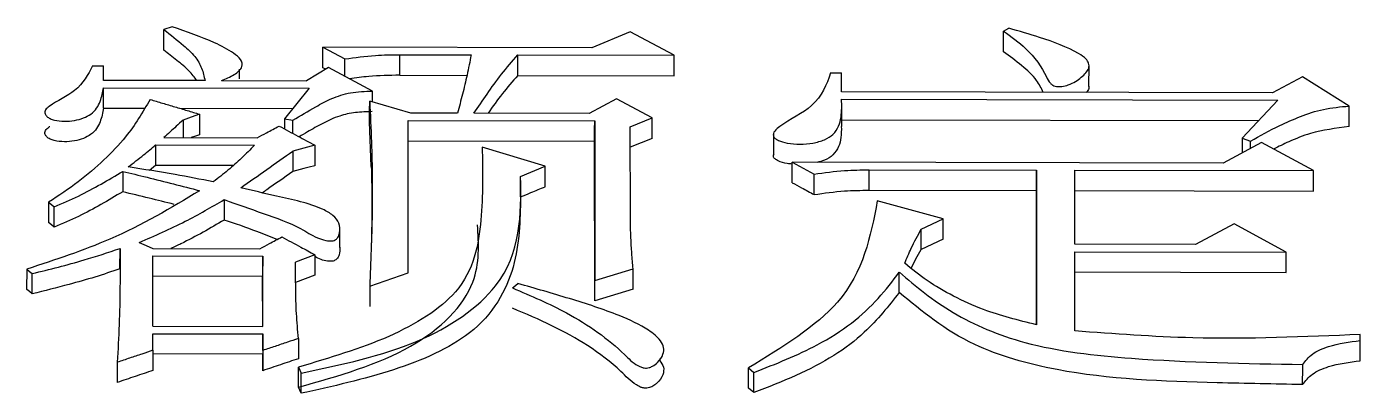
# Model space of a CAD drawing. Header units: millimetres. Extents: x 2462 to 4142, y 835 to 2023.
# Drawn here: x 2894.43 to 2899.69, y 1806.91 to 1808.36 of the extents above; entities that cross this region are included whole.
import ezdxf

# ---------------------------------------------------------------- set-up
doc = ezdxf.new("R2010")
doc.units = ezdxf.units.MM

msp = doc.modelspace()

# ---------------------------------------------------------------- linework, layer by layer
at = {"color": 7, "linetype": 'Continuous', "lineweight": 25}
for p, q in [((2894.9705, 1808.2641), (2894.9707, 1808.3453)), ((2895.0032, 1808.3566), (2894.9707, 1808.3453)), ((2898.2808, 1808.3392), (2898.3024, 1808.3505)), ((2896.8097, 1808.3362), (2896.6582, 1808.2735)), ((2896.9828, 1808.2442), (2896.8097, 1808.3362)), ((2895.5979, 1808.1943), (2895.5982, 1808.2754)), ((2895.5982, 1808.2754), (2895.6847, 1808.2294)), ((2896.6582, 1808.2735), (2895.5982, 1808.2754)), ((2895.9008, 1808.1652), (2895.9011, 1808.2462)), ((2895.9011, 1808.2462), (2896.1823, 1808.2457)), ((2896.3659, 1808.1643), (2896.3662, 1808.2453)), ((2896.3662, 1808.2453), (2896.9828, 1808.2442)), ((2894.6895, 1808.2025), (2894.7328, 1808.2025)), ((2894.7328, 1808.145), (2894.7328, 1808.2025)), ((2895.2687, 1808.1513), (2895.2689, 1808.1895)), ((2895.269, 1808.2309), (2895.269, 1808.2323)), ((2895.6198, 1808.1951), (2895.5333, 1808.1435)), ((2895.6089, 1808.1885), (2895.5979, 1808.1943)), ((2895.793, 1808.1027), (2895.6198, 1808.1951)), ((2895.6845, 1808.1606), (2895.6847, 1808.2294)), ((2898.6178, 1808.1214), (2898.6181, 1808.2032)), ((2895.1331, 1808.1442), (2894.7328, 1808.145)), ((2895.198, 1808.1441), (2895.5333, 1808.1435)), ((2895.9008, 1808.1652), (2896.1659, 1808.1647)), ((2896.3659, 1808.1643), (2896.9825, 1808.1632)), ((2897.5994, 1808.1742), (2897.6427, 1808.1741)), ((2897.6427, 1808.0993), (2897.6427, 1808.1741)), ((2899.46, 1808.1592), (2899.341, 1808.0961)), ((2899.6439, 1808.0437), (2899.46, 1808.1592)), ((2894.7326, 1808.0353), (2894.7329, 1808.1162)), ((2894.7329, 1808.1162), (2895.5442, 1808.1147)), ((2895.5442, 1808.1147), (2895.4469, 1807.9937)), ((2895.7928, 1808.0593), (2895.793, 1808.1027)), ((2899.341, 1808.0961), (2897.6427, 1808.0993)), ((2894.7326, 1808.0353), (2894.8939, 1808.035)), ((2895.0342, 1808.0348), (2895.4792, 1808.0339)), ((2895.9444, 1808.0159), (2895.7822, 1808.0624)), ((2896.7557, 1808.0721), (2896.6476, 1808.0146)), ((2896.8964, 1807.9968), (2896.7557, 1808.0721)), ((2897.6427, 1808.0705), (2899.3627, 1808.0673)), ((2897.6437, 1807.9629), (2897.6439, 1808.0437)), ((2899.3627, 1808.0673), (2899.2221, 1807.9173)), ((2899.6437, 1807.9629), (2899.644, 1808.0437)), ((2895.0466, 1807.9887), (2895.0464, 1807.9192)), ((2895.4469, 1807.9937), (2895.4467, 1807.9533)), ((2895.4469, 1807.9937), (2895.4793, 1807.9879)), ((2895.4792, 1807.9359), (2895.4793, 1807.9879)), ((2895.7886, 1807.8049), (2895.7819, 1807.9816)), ((2895.9336, 1807.987), (2896.6692, 1807.9857)), ((2895.9339, 1807.3863), (2895.9336, 1807.987)), ((2896.1283, 1808.0156), (2895.9444, 1808.0159)), ((2896.6476, 1808.0146), (2896.1932, 1808.0155)), ((2896.6692, 1807.9857), (2896.6695, 1807.3556)), ((2896.8098, 1807.9623), (2896.8964, 1807.9968)), ((2897.6437, 1807.9896), (2899.2871, 1807.9866)), ((2896.81, 1807.6076), (2896.8098, 1807.9623)), ((2897.374, 1807.9352), (2897.3737, 1807.8546)), ((2894.9385, 1807.8905), (2895.3279, 1807.8898)), ((2894.9709, 1807.9194), (2895.3387, 1807.9187)), ((2895.9334, 1807.9063), (2896.669, 1807.905)), ((2896.4746, 1807.8064), (2896.2258, 1807.8823)), ((2896.6692, 1807.2757), (2896.669, 1807.905)), ((2896.8961, 1807.9161), (2896.8096, 1807.8816)), ((2899.2978, 1807.8998), (2899.1464, 1807.8189)), ((2899.2221, 1807.9173), (2899.2219, 1807.8592)), ((2899.2221, 1807.9173), (2899.2546, 1807.9057)), ((2899.5034, 1807.7891), (2899.2978, 1807.8998)), ((2895.4794, 1807.8663), (2895.4791, 1807.7857)), ((2897.4479, 1807.7415), (2897.4481, 1807.822)), ((2897.4481, 1807.822), (2897.5347, 1807.7753)), ((2899.1464, 1807.8189), (2897.4481, 1807.822)), ((2894.8087, 1807.7862), (2894.8085, 1807.7057)), ((2894.9382, 1807.8099), (2894.9145, 1807.79)), ((2895.2446, 1807.8093), (2894.9382, 1807.8099)), ((2896.3772, 1807.7658), (2896.4746, 1807.8064)), ((2897.5344, 1807.6949), (2897.5347, 1807.7753)), ((2897.7508, 1807.7119), (2897.751, 1807.7924)), ((2897.751, 1807.7924), (2898.4109, 1807.7912)), ((2898.4109, 1807.7912), (2898.4111, 1807.1812)), ((2898.5623, 1807.7909), (2899.5034, 1807.7891)), ((2898.5625, 1807.499), (2898.5623, 1807.7909)), ((2896.377, 1807.6854), (2896.3772, 1807.7658)), ((2894.5167, 1807.6644), (2894.5165, 1807.5841)), ((2897.7508, 1807.7119), (2898.4106, 1807.7107)), ((2898.0432, 1807.5994), (2897.7835, 1807.67)), ((2898.4109, 1807.1812), (2898.4106, 1807.7107)), ((2898.5621, 1807.7104), (2899.5032, 1807.7087)), ((2894.5381, 1807.5666), (2894.5384, 1807.6468)), ((2895.6644, 1807.4867), (2895.6647, 1807.5678)), ((2897.9564, 1807.4785), (2897.9567, 1807.5587)), ((2897.9567, 1807.5587), (2898.0432, 1807.5994)), ((2899.1898, 1807.5798), (2899.0384, 1807.4981)), ((2899.3954, 1807.4681), (2899.1898, 1807.5798)), ((2898.0429, 1807.5192), (2897.9564, 1807.4785)), ((2894.7978, 1807.4024), (2894.7981, 1807.4825)), ((2894.9279, 1807.4822), (2895.3497, 1807.4814)), ((2894.9279, 1807.4529), (2895.3606, 1807.4521)), ((2894.928, 1807.1758), (2894.9279, 1807.4529)), ((2895.3606, 1807.4521), (2895.3603, 1807.372)), ((2895.3607, 1807.175), (2895.3606, 1807.4521)), ((2899.0384, 1807.4981), (2898.5625, 1807.499)), ((2898.5625, 1807.4696), (2899.3954, 1807.4681)), ((2898.5626, 1807.1572), (2898.5625, 1807.4696)), ((2894.4303, 1807.4009), (2894.43, 1807.321)), ((2896.6695, 1807.3556), (2896.8209, 1807.4023)), ((2894.4517, 1807.3033), (2894.4519, 1807.3832)), ((2895.3603, 1807.372), (2894.9276, 1807.3728)), ((2895.3604, 1807.175), (2895.3603, 1807.372)), ((2895.7825, 1807.3336), (2895.9339, 1807.3863)), ((2896.6692, 1807.2757), (2896.6695, 1807.3556)), ((2897.87, 1807.3087), (2897.8702, 1807.3887)), ((2898.5622, 1807.3896), (2899.3952, 1807.388)), ((2896.8207, 1807.3224), (2896.6692, 1807.2757)), ((2894.928, 1807.1758), (2895.3607, 1807.175)), ((2894.928, 1807.1461), (2895.3607, 1807.1453)), ((2894.928, 1807.0809), (2894.928, 1807.1461)), ((2895.3607, 1807.1453), (2895.3604, 1807.0657)), ((2895.3607, 1807.0801), (2895.3607, 1807.1453)), ((2899.6876, 1807.1196), (2899.6876, 1807.1433)), ((2895.5013, 1807.1273), (2895.5011, 1807.0477)), ((2896.9272, 1807.1193), (2896.9272, 1807.1201)), ((2899.6874, 1807.04), (2899.6876, 1807.1196)), ((2894.928, 1807.0809), (2894.9278, 1807.0014)), ((2895.3604, 1807.0657), (2894.928, 1807.0665)), ((2895.3605, 1807.0006), (2895.3604, 1807.0657)), ((2896.9269, 1807.0396), (2896.9269, 1807.0483)), ((2895.5014, 1807.0145), (2895.5122, 1806.9907)), ((2897.2751, 1806.9318), (2897.2754, 1807.0113)), ((2897.2754, 1807.0112), (2897.297, 1806.9933)), ((2895.5119, 1806.9113), (2895.5011, 1806.9351)), ((2897.2968, 1806.9139), (2897.2752, 1806.9318))]:
    msp.add_line(p, q, dxfattribs=at)
at = {"color": 7, "linetype": 'Continuous', "lineweight": 25, "flags": 128}
for points in [[(2898.2806, 1808.258), (2898.2807, 1808.2864), (2898.2807, 1808.3128), (2898.2808, 1808.3392)], [(2896.9825, 1808.1632), (2896.9827, 1808.2085), (2896.9828, 1808.2442)], [(2895.7819, 1807.9816), (2895.782, 1808.0268), (2895.7822, 1808.0624)], [(2895.1115, 1808.0117), (2895.0791, 1808.0002), (2895.0466, 1807.9887)], [(2895.1115, 1808.0117), (2895.1114, 1807.9665), (2895.1113, 1807.9309)], [(2896.669, 1807.905), (2896.6691, 1807.9502), (2896.6692, 1807.9857)], [(2896.8961, 1807.9161), (2896.8963, 1807.9613), (2896.8964, 1807.9968)], [(2895.1113, 1807.9309), (2895.095, 1807.9252), (2895.0788, 1807.9195), (2895.0781, 1807.9192)], [(2894.9385, 1807.8905), (2894.9384, 1807.8453), (2894.9382, 1807.8099)], [(2895.5659, 1807.8893), (2895.5226, 1807.8778), (2895.4794, 1807.8663)], [(2895.5659, 1807.8893), (2895.5658, 1807.8442), (2895.5656, 1807.8087)], [(2899.2545, 1807.8766), (2899.2545, 1807.8806), (2899.2546, 1807.9057)], [(2895.5656, 1807.8087), (2895.544, 1807.803), (2895.5224, 1807.7972), (2895.4791, 1807.7857)], [(2896.4743, 1807.7259), (2896.4745, 1807.771), (2896.4746, 1807.8064)], [(2898.4106, 1807.7107), (2898.4108, 1807.7558), (2898.4109, 1807.7912)], [(2899.5032, 1807.7087), (2899.5033, 1807.7537), (2899.5034, 1807.7891)], [(2894.5167, 1807.6644), (2894.5275, 1807.6556), (2894.5384, 1807.6468)], [(2895.2091, 1807.6748), (2895.209, 1807.6391), (2895.2089, 1807.6168), (2895.2088, 1807.5945)], [(2894.5381, 1807.5666), (2894.5273, 1807.5753), (2894.5165, 1807.5841)], [(2898.0429, 1807.5192), (2898.0431, 1807.5642), (2898.0432, 1807.5994)], [(2894.8738, 1807.5058), (2894.9008, 1807.494), (2894.9279, 1807.4822)], [(2895.5661, 1807.4576), (2895.5282, 1807.4429), (2895.4904, 1807.4283)], [(2895.5661, 1807.4576), (2895.566, 1807.4127), (2895.5658, 1807.3775)], [(2899.3952, 1807.388), (2899.3953, 1807.4329), (2899.3954, 1807.4681)], [(2894.4303, 1807.4009), (2894.4411, 1807.392), (2894.4519, 1807.3832)], [(2896.8207, 1807.3224), (2896.8208, 1807.3672), (2896.8209, 1807.4023)], [(2895.5658, 1807.3775), (2895.528, 1807.3629), (2895.4901, 1807.3483)], [(2894.4517, 1807.3033), (2894.4409, 1807.3121), (2894.4301, 1807.3209)], [(2895.7825, 1807.3336), (2895.7824, 1807.2889), (2895.7822, 1807.2538)], [(2896.345, 1807.3267), (2896.3505, 1807.3312), (2896.3585, 1807.3377), (2896.3666, 1807.3443)], [(2894.7874, 1807.0337), (2894.7873, 1806.9892), (2894.7872, 1806.9542)], [(2895.3607, 1807.0801), (2895.3606, 1807.0356), (2895.3605, 1807.0006)], [(2895.5011, 1806.9351), (2895.5012, 1806.9673), (2895.5013, 1806.9909), (2895.5014, 1807.0145)], [(2895.5119, 1806.9113), (2895.512, 1806.9436), (2895.5121, 1806.9671), (2895.5122, 1806.9907)], [(2897.2968, 1806.9139), (2897.2969, 1806.9429), (2897.297, 1806.9681), (2897.297, 1806.9933)], [(2899.4602, 1806.9455), (2899.4603, 1806.9678), (2899.4604, 1806.9901), (2899.4605, 1807.025)]]:
    msp.add_lwpolyline(points, dxfattribs=at)
at = {"color": 7, "linetype": 'Continuous', "lineweight": 25}
for points, knots in [([(2894.9707, 1808.3453), (2894.9972, 1808.3245), (2895.0407, 1808.2904), (2895.0953, 1808.2404), (2895.1222, 1808.193), (2895.1295, 1808.1605), (2895.1331, 1808.1442)], [0, 0, 0, 0, 0.34464, 0.565757, 0.783533, 1, 1, 1, 1]), ([(2895.198, 1808.1441), (2895.2153, 1808.1513), (2895.2494, 1808.1655), (2895.2839, 1808.1956), (2895.2767, 1808.2287), (2895.2362, 1808.2609), (2895.1474, 1808.3066), (2895.0605, 1808.3367), (2895.0032, 1808.3566)], [0, 0, 0, 0, 0.121784, 0.238894, 0.329995, 0.425945, 0.621085, 1, 1, 1, 1]), ([(2898.2808, 1808.3392), (2898.3115, 1808.3171), (2898.3862, 1808.2633), (2898.4369, 1808.19), (2898.4596, 1808.1383), (2898.4735, 1808.1265), (2898.4839, 1808.122), (2898.4964, 1808.1202), (2898.5147, 1808.1212), (2898.54, 1808.1272), (2898.5742, 1808.145), (2898.6011, 1808.1678), (2898.6191, 1808.1927), (2898.6183, 1808.2122), (2898.6057, 1808.233), (2898.5458, 1808.2723), (2898.4391, 1808.3103), (2898.343, 1808.3386), (2898.3024, 1808.3505)], [0, 0, 0, 0, 0.137525, 0.335447, 0.378025, 0.3933, 0.403602, 0.413937, 0.429101, 0.455132, 0.490172, 0.557555, 0.588524, 0.619673, 0.649408, 0.693614, 0.870956, 1, 1, 1, 1]), ([(2895.101, 1808.1443), (2895.0913, 1808.1571), (2895.0699, 1808.1853), (2895.0219, 1808.2238), (2894.9876, 1808.2507), (2894.9705, 1808.2641)], [0, 0, 0, 0, 0.293977, 0.646298, 1, 1, 1, 1]), ([(2895.6847, 1808.2294), (2895.7245, 1808.235), (2895.7956, 1808.2451), (2895.8688, 1808.2459), (2895.9011, 1808.2462)], [0, 0, 0, 0, 0.558835, 1, 1, 1, 1]), ([(2896.1823, 1808.2457), (2896.1771, 1808.219), (2896.1671, 1808.1673), (2896.1485, 1808.0906), (2896.1351, 1808.0406), (2896.1283, 1808.0156)], [0, 0, 0, 0, 0.347753, 0.673826, 1, 1, 1, 1]), ([(2896.1932, 1808.0155), (2896.2103, 1808.0406), (2896.2453, 1808.0921), (2896.3005, 1808.1695), (2896.3443, 1808.22), (2896.3662, 1808.2453)], [0, 0, 0, 0, 0.32194, 0.6606, 1, 1, 1, 1]), ([(2898.4378, 1808.0978), (2898.4301, 1808.1136), (2898.4117, 1808.1514), (2898.3535, 1808.2043), (2898.305, 1808.24), (2898.2806, 1808.258)], [0, 0, 0, 0, 0.263498, 0.628443, 1, 1, 1, 1]), ([(2894.6895, 1808.2025), (2894.6718, 1808.1677), (2894.6397, 1808.1045), (2894.5432, 1808.0615), (2894.5018, 1808.0294), (2894.501, 1808.0141), (2894.5093, 1808.0024), (2894.5219, 1807.9938), (2894.5451, 1807.986), (2894.5787, 1807.9826), (2894.6188, 1807.9858), (2894.6545, 1807.9959), (2894.6978, 1808.0186), (2894.7232, 1808.0622), (2894.7296, 1808.0982), (2894.7329, 1808.1162)], [0, 0, 0, 0, 0.230991, 0.417984, 0.453958, 0.487906, 0.511162, 0.535138, 0.560231, 0.612084, 0.662769, 0.713245, 0.762331, 0.881446, 1, 1, 1, 1]), ([(2895.9008, 1808.1652), (2895.8597, 1808.1646), (2895.7928, 1808.1638), (2895.7279, 1808.1544), (2895.7029, 1808.1507)], [0, 0, 0, 0, 0.614176, 1, 1, 1, 1]), ([(2896.3659, 1808.1643), (2896.3452, 1808.1406), (2896.3026, 1808.092), (2896.267, 1808.0413), (2896.2487, 1808.0154)], [0, 0, 0, 0, 0.487895, 1, 1, 1, 1]), ([(2897.5994, 1808.1742), (2897.583, 1808.1282), (2897.5533, 1808.0451), (2897.4287, 1807.9874), (2897.3773, 1807.9466), (2897.3703, 1807.9283), (2897.38, 1807.9154), (2897.3982, 1807.9051), (2897.4314, 1807.8955), (2897.4791, 1807.8918), (2897.5299, 1807.8967), (2897.5767, 1807.9091), (2897.6268, 1807.942), (2897.6442, 1808.0005), (2897.6432, 1808.0472), (2897.6427, 1808.0705)], [0, 0, 0, 0, 0.230342, 0.416703, 0.453391, 0.48758, 0.504129, 0.522219, 0.561724, 0.611998, 0.663323, 0.713955, 0.762021, 0.881086, 1, 1, 1, 1]), ([(2895.4793, 1807.9879), (2895.5092, 1808.0057), (2895.5586, 1808.0352), (2895.6305, 1808.0745), (2895.7063, 1808.0997), (2895.7638, 1808.1017), (2895.793, 1808.1027)], [0, 0, 0, 0, 0.334385, 0.5522024, 0.7732715, 1, 1, 1, 1]), ([(2898.6173, 1808.1217), (2898.6172, 1808.1158), (2898.617, 1808.1071), (2898.609, 1808.0998), (2898.6064, 1808.0975)], [0, 0, 0, 0, 0.677229, 1, 1, 1, 1]), ([(2894.7326, 1808.0353), (2894.7294, 1808.0174), (2894.7229, 1807.9814), (2894.6976, 1807.9378), (2894.6543, 1807.9152), (2894.6185, 1807.9051), (2894.5785, 1807.9019), (2894.5449, 1807.9053), (2894.5216, 1807.9131), (2894.5091, 1807.9217), (2894.5008, 1807.9334), (2894.5015, 1807.9486), (2894.5137, 1807.958), (2894.5206, 1807.9628), (2894.5215, 1807.9634)], [0, 0, 0, 0, 0.201848, 0.404686, 0.488317, 0.574344, 0.660748, 0.749139, 0.791902, 0.832744, 0.872347, 0.930144, 0.991413, 1, 1, 1, 1]), ([(2894.9168, 1808.0698), (2894.8873, 1808.0198), (2894.8386, 1807.9372), (2894.7365, 1807.8302), (2894.6354, 1807.7436), (2894.5564, 1807.6909), (2894.5167, 1807.6644)], [0, 0, 0, 0, 0.335399, 0.554927, 0.776461, 1, 1, 1, 1]), ([(2894.9168, 1808.0698), (2894.933, 1808.0649), (2894.9655, 1808.0552), (2895.0141, 1808.0407), (2895.0628, 1808.0262), (2895.0953, 1808.0165), (2895.1115, 1808.0117)], [0, 0, 0, 0, 0.25, 0.5, 0.75, 1, 1, 1, 1]), ([(2895.7822, 1808.0624), (2895.7848, 1808.0089), (2895.792, 1807.8618), (2895.7942, 1807.6193), (2895.7864, 1807.4289), (2895.7825, 1807.3336)], [0, 0, 0, 0, 0.2224698, 0.6110883, 1, 1, 1, 1]), ([(2899.2546, 1807.9057), (2899.2921, 1807.9268), (2899.3542, 1807.9616), (2899.4508, 1808.0031), (2899.5404, 1808.0346), (2899.6093, 1808.0407), (2899.6439, 1808.0437)], [0, 0, 0, 0, 0.334836, 0.553745, 0.775373, 1, 1, 1, 1]), ([(2895.0466, 1807.9887), (2895.0376, 1807.9804), (2895.0205, 1807.9648), (2894.9952, 1807.9417), (2894.979, 1807.9268), (2894.9709, 1807.9194)], [0, 0, 0, 0, 0.357705, 0.678852, 1, 1, 1, 1]), ([(2895.7927, 1808.0218), (2895.7703, 1808.0211), (2895.7259, 1808.0197), (2895.6565, 1808.0051), (2895.5969, 1807.9753), (2895.5452, 1807.947), (2895.5152, 1807.9288), (2895.5044, 1807.9223)], [0, 0, 0, 0, 0.1937884, 0.3850795, 0.6268549, 0.866137, 1, 1, 1, 1]), ([(2895.3387, 1807.9187), (2895.3511, 1807.9253), (2895.3717, 1807.9363), (2895.4005, 1807.9517), (2895.417, 1807.9605), (2895.4252, 1807.9649)], [0, 0, 0, 0, 0.428365, 0.714182, 1, 1, 1, 1]), ([(2895.4252, 1807.9649), (2895.4376, 1807.9582), (2895.4623, 1807.945), (2895.5092, 1807.9198), (2895.5437, 1807.9012), (2895.5659, 1807.8893)], [0, 0, 0, 0, 0.263606, 0.527213, 1, 1, 1, 1]), ([(2897.6416, 1807.9629), (2897.6417, 1807.9484), (2897.6422, 1807.9105), (2897.626, 1807.8619), (2897.5809, 1807.8304), (2897.5553, 1807.8243), (2897.5448, 1807.8218)], [0, 0, 0, 0, 0.26865, 0.702512, 0.877748, 1, 1, 1, 1]), ([(2899.6437, 1807.9629), (2899.5911, 1807.9561), (2899.505, 1807.945), (2899.4113, 1807.9064), (2899.3654, 1807.8838), (2899.3456, 1807.8741)], [0, 0, 0, 0, 0.470332, 0.771029, 1, 1, 1, 1]), ([(2894.8304, 1807.8036), (2894.8406, 1807.8114), (2894.8611, 1807.8271), (2894.8975, 1807.8559), (2894.9228, 1807.8773), (2894.9385, 1807.8905)], [0, 0, 0, 0, 0.275387, 0.550784, 1, 1, 1, 1]), ([(2895.3279, 1807.8898), (2895.3113, 1807.8725), (2895.2788, 1807.8387), (2895.2245, 1807.7903), (2895.1853, 1807.76), (2895.1657, 1807.7448)], [0, 0, 0, 0, 0.343045, 0.670986, 1, 1, 1, 1]), ([(2896.2258, 1807.8823), (2896.2274, 1807.7873), (2896.2306, 1807.5975), (2896.1788, 1807.3149), (2895.8636, 1807.1214), (2895.6237, 1807.0506), (2895.5014, 1807.0145)], [0, 0, 0, 0, 0.273656, 0.5467643, 0.7688728, 1, 1, 1, 1]), ([(2895.2739, 1807.7213), (2895.3082, 1807.7455), (2895.3767, 1807.7939), (2895.4451, 1807.8422), (2895.4794, 1807.8663)], [0, 0, 0, 0, 0.499922, 1, 1, 1, 1]), ([(2897.4481, 1807.8152), (2897.4415, 1807.8156), (2897.4216, 1807.8168), (2897.3978, 1807.8246), (2897.38, 1807.8348), (2897.3716, 1807.8446), (2897.3747, 1807.8512), (2897.3763, 1807.8546)], [0, 0, 0, 0, 0.178857, 0.534546, 0.69736, 0.846239, 1, 1, 1, 1]), ([(2894.5384, 1807.6468), (2894.5708, 1807.6605), (2894.6357, 1807.688), (2894.7241, 1807.736), (2894.7805, 1807.7694), (2894.8087, 1807.7862)], [0, 0, 0, 0, 0.332402, 0.665753, 1, 1, 1, 1]), ([(2894.8087, 1807.7862), (2894.8407, 1807.7786), (2894.9075, 1807.7626), (2895.0085, 1807.7372), (2895.0773, 1807.719), (2895.1116, 1807.71)], [0, 0, 0, 0, 0.314066, 0.657008, 1, 1, 1, 1]), ([(2895.1657, 1807.7448), (2895.1156, 1807.7548), (2895.005, 1807.7769), (2894.8921, 1807.7941), (2894.8304, 1807.8036)], [0, 0, 0, 0, 0.4532284, 1, 1, 1, 1]), ([(2895.4791, 1807.7857), (2895.4449, 1807.7616), (2895.405, 1807.7336), (2895.3652, 1807.7055), (2895.3596, 1807.7016)], [0, 0, 0, 0, 0.859803, 1, 1, 1, 1]), ([(2895.7886, 1807.8077), (2895.7898, 1807.7557), (2895.7916, 1807.6776), (2895.7902, 1807.5637), (2895.7892, 1807.5178), (2895.7885, 1807.4937), (2895.7885, 1807.493), (2895.7885, 1807.4926)], [0, 0, 0, 0, 0.522325, 0.784803, 0.910335, 0.95162, 1, 1, 1, 1]), ([(2897.5347, 1807.7753), (2897.5744, 1807.781), (2897.6456, 1807.7913), (2897.7188, 1807.792), (2897.751, 1807.7924)], [0, 0, 0, 0, 0.5588348, 1, 1, 1, 1]), ([(2895.2091, 1807.6748), (2895.26, 1807.6567), (2895.3619, 1807.6205), (2895.4923, 1807.5755), (2895.5602, 1807.5293), (2895.6012, 1807.5149), (2895.6217, 1807.5117), (2895.6332, 1807.5116), (2895.6425, 1807.514), (2895.6504, 1807.5184), (2895.6593, 1807.5282), (2895.6667, 1807.5499), (2895.665, 1807.5807), (2895.64, 1807.6138), (2895.5619, 1807.6576), (2895.4296, 1807.6848), (2895.3206, 1807.7104), (2895.2739, 1807.7213)], [0, 0, 0, 0, 0.161579, 0.323324, 0.40434, 0.438668, 0.45011, 0.461656, 0.469309, 0.476933, 0.490584, 0.519382, 0.576919, 0.627894, 0.680324, 0.863019, 1, 1, 1, 1]), ([(2895.5122, 1806.9907), (2895.6715, 1807.0246), (2895.982, 1807.0907), (2896.3818, 1807.3673), (2896.3789, 1807.6157), (2896.3772, 1807.7658)], [0, 0, 0, 0, 0.294377, 0.573566, 1, 1, 1, 1]), ([(2896.377, 1807.6854), (2896.3906, 1807.6911), (2896.4137, 1807.7007), (2896.4461, 1807.7142), (2896.4649, 1807.722), (2896.4743, 1807.7259)], [0, 0, 0, 0, 0.4201359, 0.7100675, 1, 1, 1, 1]), ([(2897.4479, 1807.7415), (2897.4602, 1807.7348), (2897.4809, 1807.7238), (2897.5097, 1807.7082), (2897.5262, 1807.6993), (2897.5344, 1807.6949)], [0, 0, 0, 0, 0.428611, 0.714305, 1, 1, 1, 1]), ([(2895.1116, 1807.71), (2894.9988, 1807.6422), (2894.7956, 1807.5203), (2894.5427, 1807.4377), (2894.4303, 1807.4009)], [0, 0, 0, 0, 0.555355, 1, 1, 1, 1]), ([(2894.8085, 1807.7057), (2894.7802, 1807.6889), (2894.7241, 1807.6554), (2894.6354, 1807.6077), (2894.5706, 1807.5803), (2894.5381, 1807.5666)], [0, 0, 0, 0, 0.335293, 0.666612, 1, 1, 1, 1]), ([(2895.0115, 1807.6559), (2894.9786, 1807.6642), (2894.9112, 1807.6813), (2894.8432, 1807.6975), (2894.8085, 1807.7057)], [0, 0, 0, 0, 0.488807, 1, 1, 1, 1]), ([(2894.8738, 1807.5058), (2894.9045, 1807.5193), (2894.9661, 1807.5463), (2895.0809, 1807.6007), (2895.1587, 1807.6457), (2895.209, 1807.6748)], [0, 0, 0, 0, 0.260626, 0.5213, 1, 1, 1, 1]), ([(2896.377, 1807.6854), (2896.3753, 1807.5935), (2896.372, 1807.4095), (2896.2276, 1807.1461), (2895.8794, 1806.9926), (2895.6357, 1806.9387), (2895.5119, 1806.9113)], [0, 0, 0, 0, 0.271412, 0.543735, 0.768302, 1, 1, 1, 1]), ([(2897.7835, 1807.67), (2897.7565, 1807.5298), (2897.7076, 1807.2757), (2897.4091, 1807.0931), (2897.2754, 1807.0113)], [0, 0, 0, 0, 0.551895, 1, 1, 1, 1]), ([(2897.5344, 1807.6949), (2897.5742, 1807.7006), (2897.6453, 1807.7108), (2897.7185, 1807.7116), (2897.7508, 1807.7119)], [0, 0, 0, 0, 0.558823, 1, 1, 1, 1]), ([(2895.2088, 1807.5945), (2895.1536, 1807.5622), (2895.0861, 1807.5228), (2895.0114, 1807.4883), (2894.9979, 1807.4821)], [0, 0, 0, 0, 0.818646, 1, 1, 1, 1]), ([(2895.4174, 1807.518), (2895.391, 1807.5285), (2895.3232, 1807.5557), (2895.2522, 1807.5798), (2895.2088, 1807.5945)], [0, 0, 0, 0, 0.38851, 1, 1, 1, 1]), ([(2895.5011, 1806.9351), (2895.6594, 1806.9802), (2895.9665, 1807.0677), (2896.2229, 1807.3262), (2896.2119, 1807.4998), (2896.2071, 1807.5759)], [0, 0, 0, 0, 0.374122, 0.725878, 1, 1, 1, 1]), ([(2896.8209, 1807.4023), (2896.8191, 1807.4225), (2896.8154, 1807.4629), (2896.8113, 1807.5313), (2896.8105, 1807.5795), (2896.81, 1807.6076)], [0, 0, 0, 0, 0.294545, 0.589103, 1, 1, 1, 1]), ([(2897.8918, 1807.4239), (2897.8998, 1807.4439), (2897.9129, 1807.4767), (2897.9362, 1807.5213), (2897.9499, 1807.5462), (2897.9567, 1807.5587)], [0, 0, 0, 0, 0.438753, 0.719321, 1, 1, 1, 1]), ([(2895.3497, 1807.4814), (2895.3621, 1807.4881), (2895.3827, 1807.4992), (2895.4115, 1807.5148), (2895.428, 1807.5237), (2895.4363, 1807.5282)], [0, 0, 0, 0, 0.428365, 0.714182, 1, 1, 1, 1]), ([(2895.4363, 1807.5282), (2895.4486, 1807.5215), (2895.4733, 1807.508), (2895.5166, 1807.4845), (2895.5475, 1807.4677), (2895.5661, 1807.4576)], [0, 0, 0, 0, 0.285574, 0.571147, 1, 1, 1, 1]), ([(2894.4519, 1807.3832), (2894.4863, 1807.3917), (2894.5551, 1807.4088), (2894.6719, 1807.4403), (2894.7513, 1807.4668), (2894.7981, 1807.4825)], [0, 0, 0, 0, 0.290709, 0.581454, 1, 1, 1, 1]), ([(2894.7981, 1807.4825), (2894.7982, 1807.4316), (2894.7985, 1807.3317), (2894.7952, 1807.1821), (2894.79, 1807.0831), (2894.7874, 1807.0337)], [0, 0, 0, 0, 0.341807, 0.670864, 1, 1, 1, 1]), ([(2895.6642, 1807.4872), (2895.6645, 1807.4772), (2895.665, 1807.4612), (2895.6561, 1807.4435), (2895.646, 1807.4357), (2895.6382, 1807.4326), (2895.6281, 1807.4313), (2895.6115, 1807.4326), (2895.5887, 1807.4383), (2895.5739, 1807.4462), (2895.5661, 1807.4505)], [0, 0, 0, 0, 0.277836, 0.443969, 0.50265, 0.549589, 0.596586, 0.672221, 0.825102, 1, 1, 1, 1]), ([(2897.9172, 1807.4043), (2897.9234, 1807.4165), (2897.9359, 1807.4414), (2897.9495, 1807.466), (2897.9564, 1807.4785)], [0, 0, 0, 0, 0.491704, 1, 1, 1, 1]), ([(2894.7978, 1807.4024), (2894.7652, 1807.3912), (2894.6999, 1807.3688), (2894.5836, 1807.3366), (2894.5003, 1807.3156), (2894.4517, 1807.3033)], [0, 0, 0, 0, 0.29378, 0.587582, 1, 1, 1, 1]), ([(2895.5013, 1807.1273), (2895.4984, 1807.1601), (2895.4926, 1807.2268), (2895.4903, 1807.3272), (2895.4903, 1807.3946), (2895.4904, 1807.4283)], [0, 0, 0, 0, 0.326156, 0.663016, 1, 1, 1, 1]), ([(2898.4111, 1807.1812), (2898.3396, 1807.1992), (2898.2225, 1807.2287), (2898.0826, 1807.2929), (2897.9774, 1807.3539), (2897.9202, 1807.4007), (2897.8918, 1807.4239)], [0, 0, 0, 0, 0.34637, 0.567178, 0.784978, 1, 1, 1, 1]), ([(2897.297, 1806.9933), (2897.3834, 1807.0275), (2897.5245, 1807.0833), (2897.6859, 1807.1855), (2897.7901, 1807.2842), (2897.8436, 1807.3539), (2897.8702, 1807.3886)], [0, 0, 0, 0, 0.3473722, 0.5679297, 0.7850181, 1, 1, 1, 1]), ([(2897.8703, 1807.3887), (2897.9362, 1807.333), (2898.0688, 1807.2212), (2898.3832, 1807.0889), (2898.8673, 1807.0353), (2899.2359, 1807.0289), (2899.4605, 1807.025)], [0, 0, 0, 0, 0.189312, 0.380663, 0.622563, 1, 1, 1, 1]), ([(2896.345, 1807.3267), (2896.418, 1807.2955), (2896.5882, 1807.223), (2896.7424, 1807.1119), (2896.8204, 1807.0303), (2896.8505, 1807.0148), (2896.8626, 1807.0111), (2896.8742, 1807.0107), (2896.8858, 1807.0128), (2896.9015, 1807.0197), (2896.9229, 1807.0369), (2896.9401, 1807.0624), (2896.9434, 1807.0927), (2896.9256, 1807.1265), (2896.8705, 1807.1726), (2896.747, 1807.2284), (2896.5706, 1807.2856), (2896.4347, 1807.3247), (2896.3666, 1807.3443)], [0, 0, 0, 0, 0.1630543, 0.380104, 0.4338973, 0.4429513, 0.4520899, 0.4580082, 0.4639154, 0.4738499, 0.4929681, 0.5284012, 0.5556325, 0.5828568, 0.6338586, 0.7245, 0.8619389, 1, 1, 1, 1]), ([(2897.87, 1807.3087), (2897.8278, 1807.2551), (2897.758, 1807.1662), (2897.6155, 1807.0568), (2897.4642, 1806.9794), (2897.3528, 1806.9358), (2897.2968, 1806.9139)], [0, 0, 0, 0, 0.332711, 0.551426, 0.774321, 1, 1, 1, 1]), ([(2899.4602, 1806.9455), (2899.3482, 1806.9478), (2899.0242, 1806.9542), (2898.5742, 1806.9703), (2898.1217, 1807.0992), (2897.9597, 1807.234), (2897.87, 1807.3087)], [0, 0, 0, 0, 0.188279, 0.544713, 0.7478, 1, 1, 1, 1]), ([(2896.9262, 1807.0399), (2896.9318, 1807.0317), (2896.944, 1807.014), (2896.9396, 1806.9822), (2896.9228, 1806.9579), (2896.9026, 1806.9415), (2896.8891, 1806.9343), (2896.8749, 1806.9313), (2896.8634, 1806.9316), (2896.8488, 1806.9356), (2896.8132, 1806.9557), (2896.7568, 1807.0173), (2896.6498, 1807.0982), (2896.5027, 1807.1802), (2896.3976, 1807.2245), (2896.3447, 1807.2468)], [0, 0, 0, 0, 0.0457974, 0.0978067, 0.1597806, 0.1795372, 0.2037891, 0.2147196, 0.2257381, 0.2389693, 0.2639379, 0.3761647, 0.5989325, 0.7979171, 1, 1, 1, 1]), ([(2899.6876, 1807.1433), (2899.4671, 1807.1338), (2899.0911, 1807.1177), (2898.7172, 1807.1456), (2898.5626, 1807.1572)], [0, 0, 0, 0, 0.5864613, 1, 1, 1, 1]), ([(2895.5013, 1807.1273), (2895.4868, 1807.1224), (2895.4561, 1807.1121), (2895.4092, 1807.0964), (2895.3769, 1807.0855), (2895.3607, 1807.0801)], [0, 0, 0, 0, 0.310621, 0.65531, 1, 1, 1, 1]), ([(2899.4605, 1807.025), (2899.4716, 1807.0395), (2899.4943, 1807.0689), (2899.5753, 1807.1046), (2899.6447, 1807.1139), (2899.6876, 1807.1196)], [0, 0, 0, 0, 0.268928, 0.5480456, 1, 1, 1, 1]), ([(2894.928, 1807.0809), (2894.9135, 1807.076), (2894.8828, 1807.0657), (2894.8359, 1807.05), (2894.8036, 1807.0391), (2894.7874, 1807.0337)], [0, 0, 0, 0, 0.310621, 0.65531, 1, 1, 1, 1]), ([(2895.5011, 1807.0477), (2895.4776, 1807.0399), (2895.4308, 1807.0242), (2895.3839, 1807.0084), (2895.3605, 1807.0006)], [0, 0, 0, 0, 0.500001, 1, 1, 1, 1]), ([(2899.4602, 1806.9455), (2899.4714, 1806.96), (2899.4941, 1806.9894), (2899.5751, 1807.025), (2899.6445, 1807.0343), (2899.6874, 1807.04)], [0, 0, 0, 0, 0.268787, 0.547894, 1, 1, 1, 1]), ([(2894.9278, 1807.0014), (2894.9043, 1806.9935), (2894.8575, 1806.9778), (2894.8106, 1806.9621), (2894.7872, 1806.9542)], [0, 0, 0, 0, 0.500001, 1, 1, 1, 1])]:
    msp.add_open_spline(points, degree=3, knots=knots, dxfattribs=at)

doc.saveas('drawing.dxf')
